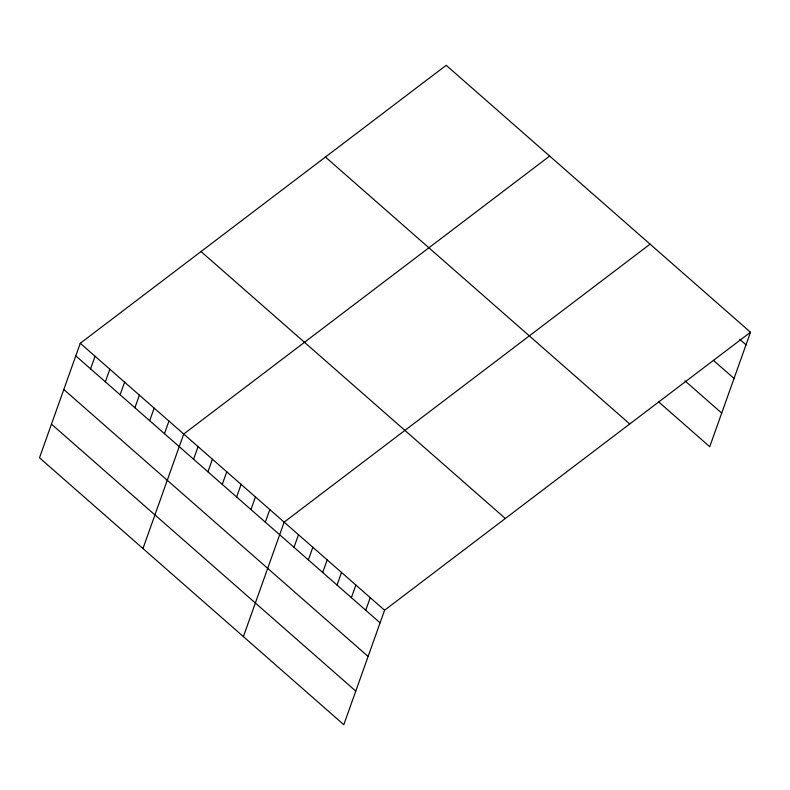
<?xml version="1.0" encoding="UTF-8"?>
<svg xmlns="http://www.w3.org/2000/svg" width="790" height="790" viewBox="0 0 790 790"><rect width="100%" height="100%" fill="white"/><g stroke="black" fill="none" stroke-linecap="round" stroke-linejoin="round"><path stroke-width="1.19" d="M80.264 343.285L39.5 457.766L343.808 724.707L384.572 610.226L750.5 332.235L446.192 65.294L80.264 343.285L384.572 610.226M90.564 368.851L95.047 356.25M105.337 381.817L109.83 369.216M120.12 394.783L124.603 382.182M134.902 407.749L139.386 395.148M149.685 420.715L154.169 408.114M164.458 433.68L168.951 421.08M142.96 548.527L183.724 434.046L549.662 156.055M193.589 459.227L198.073 446.627M207.938 471.818L212.421 459.217M222.276 484.398L226.769 471.798M236.625 496.979L241.108 484.379M250.973 509.57L255.456 496.969M265.322 522.15L269.805 509.55M243.389 636.621L284.153 522.131L650.081 244.14M294.008 547.322L298.492 534.721M308.357 559.903L312.84 547.302M322.705 572.493L327.188 559.893M337.044 585.074L341.537 572.474M351.392 597.655L355.875 585.054M365.74 610.245L370.224 597.645M750.5 332.235L709.736 446.715L658.623 401.883M739.736 339.325L746.017 344.835M713.419 360.368L734.038 378.45M684.95 380.849L721.705 413.091M325.441 157.032L629.739 423.973M201.025 251.546L505.324 518.487M75.781 355.885L380.089 622.826M63.802 389.51L368.11 656.451M51.468 424.151L355.776 691.092"/></g></svg>
